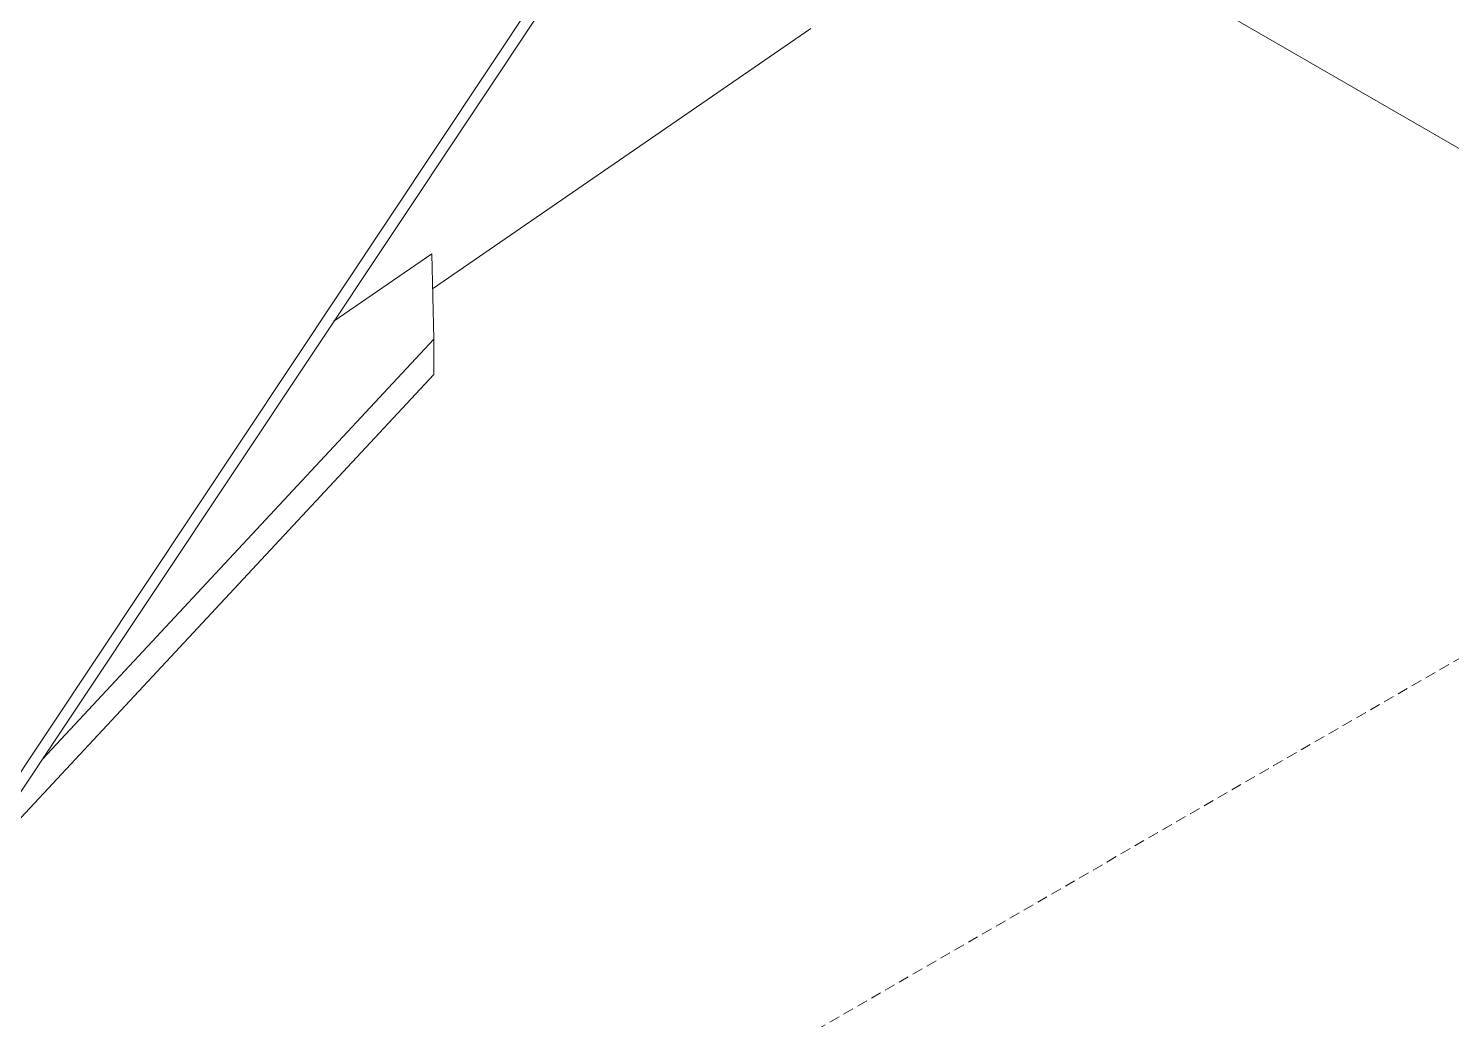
# Model space of a CAD drawing. Header units: millimetres. Extents: x -279 to 4999, y 61 to 3536.
# Drawn here: x 3404.4 to 3573.8, y 1753.3 to 1871.2 of the extents above; entities that cross this region are included whole.
import ezdxf

# ---------------------------------------------------------------- set-up
doc = ezdxf.new("R2010")
doc.units = ezdxf.units.MM
doc.linetypes.add('HIDDEN', pattern=[1.905, 1.27, -0.635])
doc.layers.add('ZANO_R', color=7, linetype='Continuous', lineweight=0)
doc.layers.add('ZANO_R_przerywana', color=7, linetype='HIDDEN', lineweight=0)

msp = doc.modelspace()

# ---------------------------------------------------------------- linework, layer by layer
at = {"layer": 'ZANO_R'}
for p, q in [((4521.23, 1310.47), (3485.72, 1908.31)), ((3482.97, 1899.78), (3390.68, 1761.16)), ((3387.73, 1759.15), (3480.02, 1897.76)), ((3452.51, 1840.26), (3497.52, 1871.23)), ((3452.42, 1844.42), (3440.78, 1836.41)), ((3452.65, 1834.28), (3452.42, 1844.42)), ((3406.11, 1784.34), (3452.65, 1834.28)), ((3452.65, 1834.28), (3452.65, 1830.06)), ((3452.65, 1830.06), (3396.27, 1769.56))]:
    msp.add_line(p, q, dxfattribs=at)
at = {"layer": 'ZANO_R_przerywana'}
msp.add_line((3418.95, 1706.33), (3627.26, 1826.6), dxfattribs=at)

doc.saveas('drawing.dxf')
